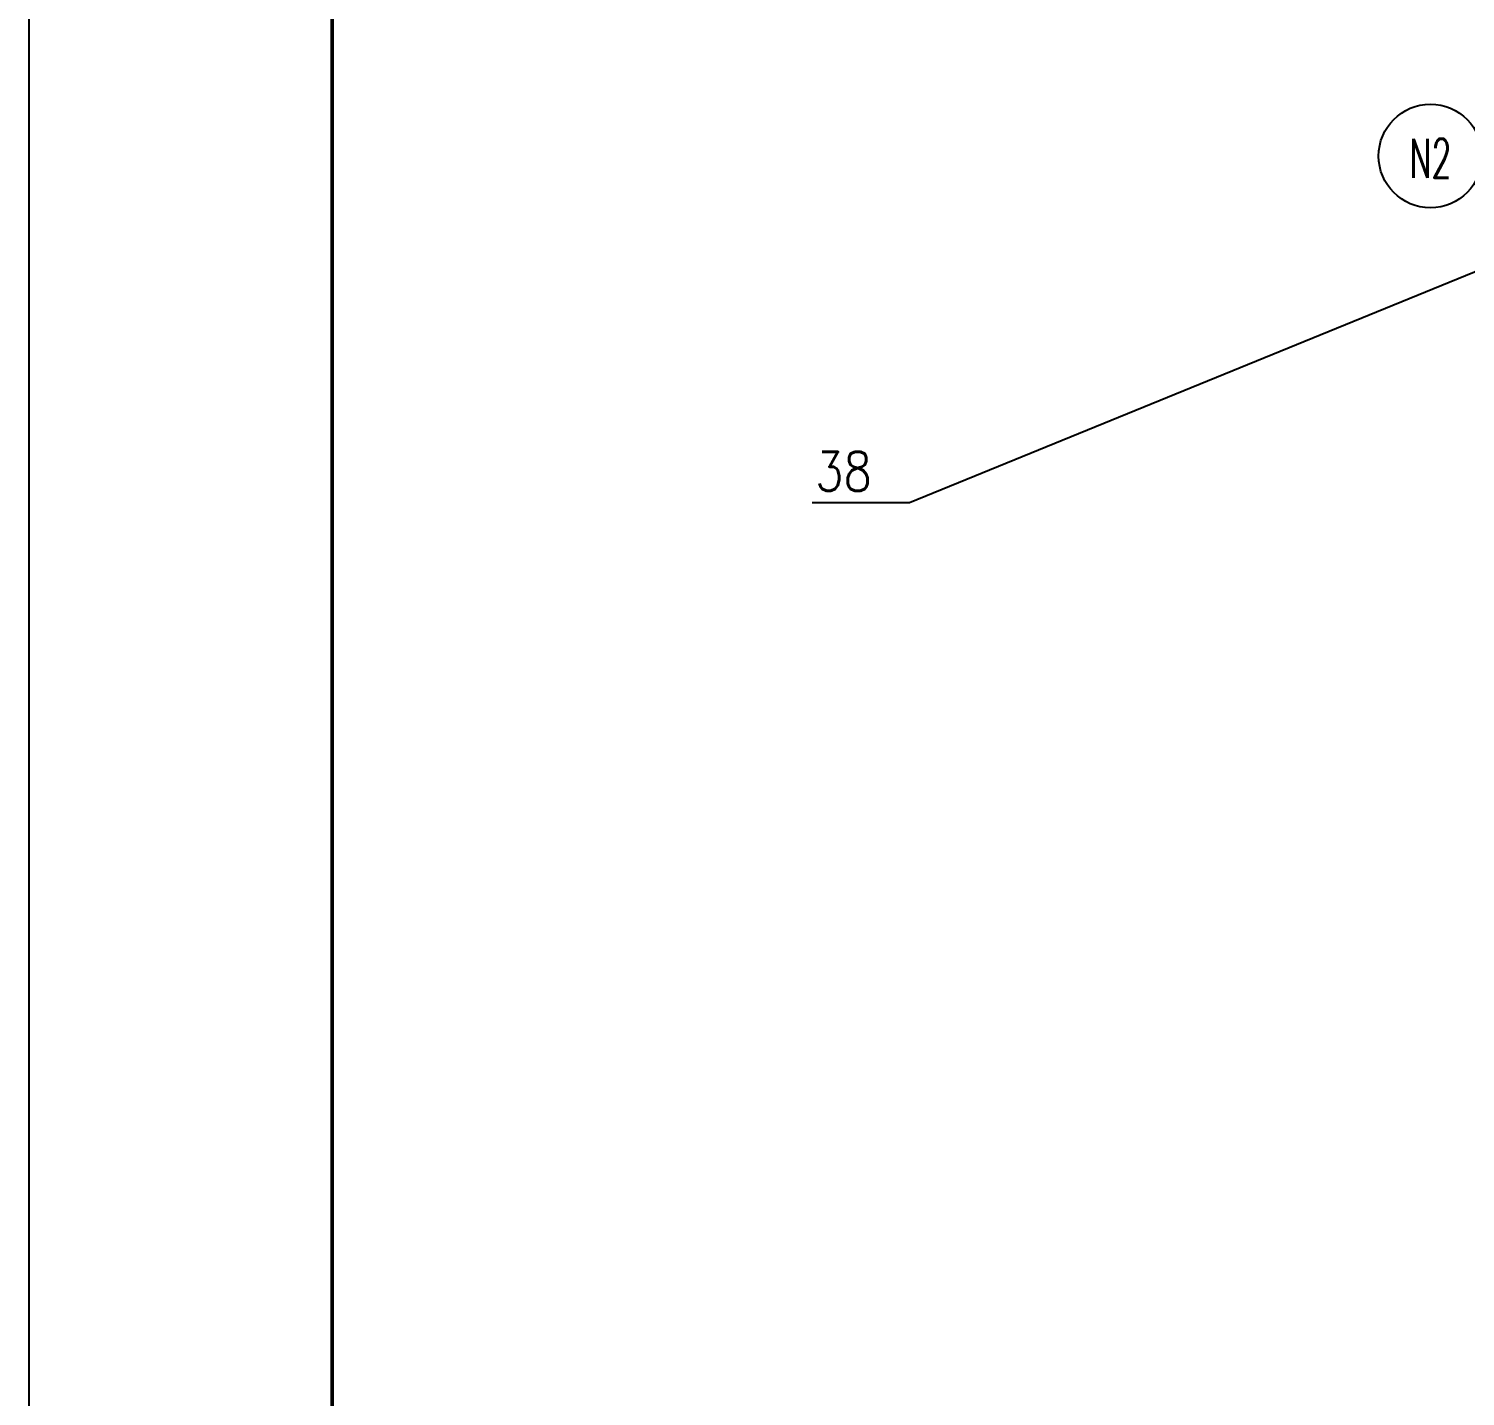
# Model space of a CAD drawing. Extents: x -42 to 819, y -365 to 844.
# Drawn here: x -31.8 to 86.5, y 549.7 to 662.3 of the extents above; entities that cross this region are included whole.
import ezdxf
from ezdxf.enums import TextEntityAlignment as Align

# ---------------------------------------------------------------- set-up
doc = ezdxf.new("R2010")
doc.units = 0
doc.header["$MEASUREMENT"] = 0
for name, color, linetype in [('1', 2, 'CONTINUOUS'), ('2', 1, 'CONTINUOUS'), ('DIM', 4, 'CONTINUOUS')]:
    doc.layers.add(name, color=color, linetype=linetype)
doc.styles.add('SBHZ', font='ROMANS', dxfattribs={"width": 0.85, "bigfont": 'SBTXT'})

msp = doc.modelspace()

# ---------------------------------------------------------------- linework, layer by layer
at = {"layer": '1'}
for p, q in [((-31.84174, 834.22067), (-31.84174, -354.77933)), ((105.71628, 649.8004), (40.71337, 623.27253)), ((40.71337, 623.27253), (32.71337, 623.27253))]:
    msp.add_line(p, q, dxfattribs=at)
at = {"layer": '2', "const_width": 0.3}
msp.add_lwpolyline([(-6.84174, 824.22067), (-6.84174, -344.77933)], dxfattribs=at)
at = {"layer": 'DIM'}
msp.add_circle((83.63408, 651.83642), 4.26667, dxfattribs=at)

# ---------------------------------------------------------------- texts
at = {"layer": '1', "style": 'SBHZ', "width": 0.85}
msp.add_text('38', height=3.2, dxfattribs=at).set_placement((32.94996, 624.2593))
at = {"layer": 'DIM', "style": 'SBHZ', "width": 0.6}
msp.add_text('N2', height=3.2, dxfattribs=at).set_placement((83.63408, 650.05203), align=Align.CENTER)

doc.saveas('drawing.dxf')
